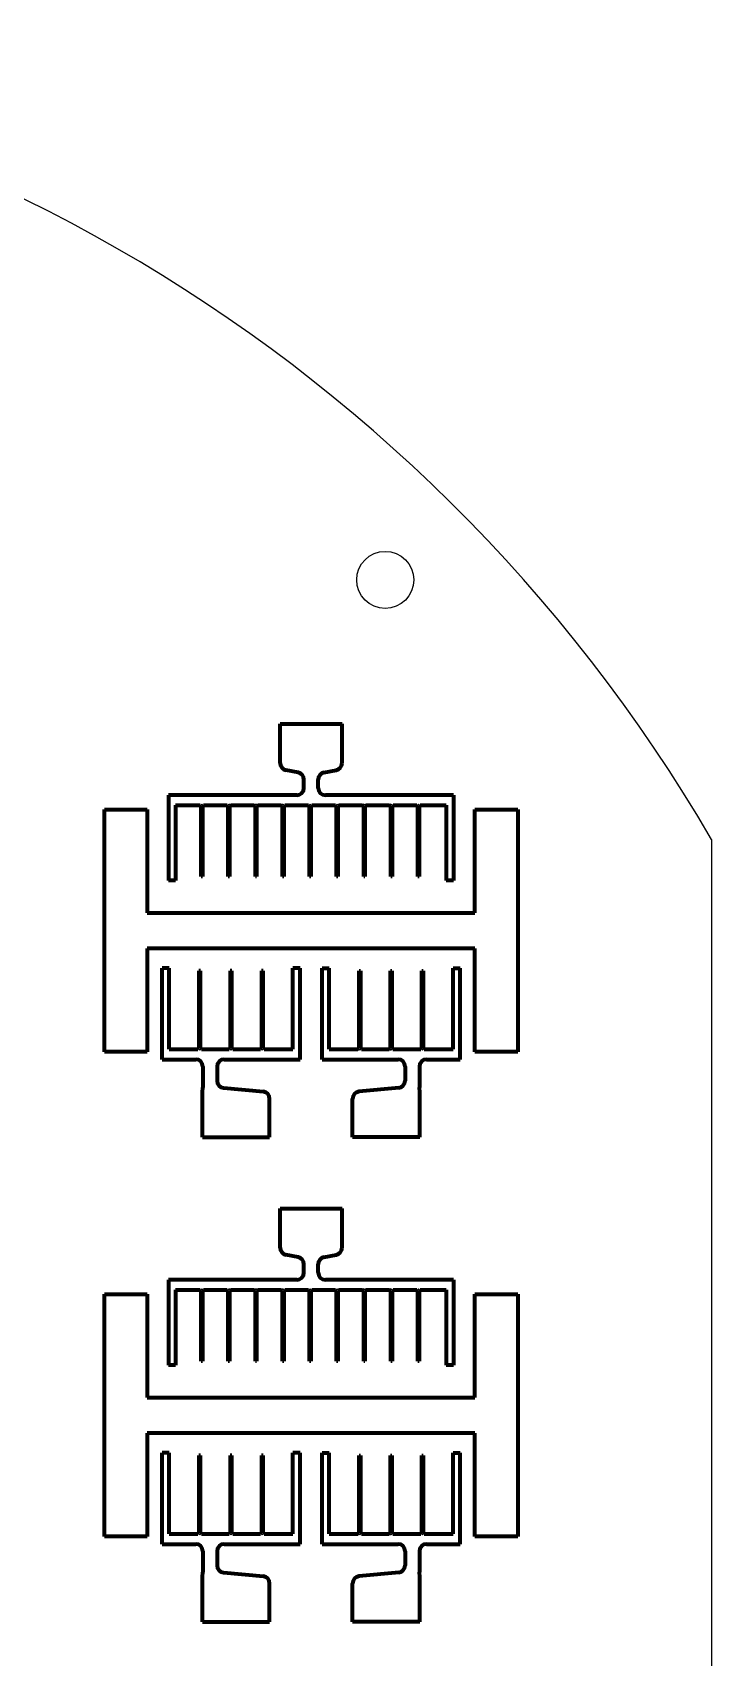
# Model space of a CAD drawing. Header units: millimetres. Extents: x 2372 to 2569, y 1689 to 1917.
# Drawn here: x 2521.8 to 2569.4, y 1803.3 to 1917.3 of the extents above; entities that cross this region are included whole.
import ezdxf

# ---------------------------------------------------------------- set-up
doc = ezdxf.new("R2010")
doc.units = ezdxf.units.MM
doc.layers.add('mask_hole', color=80, linetype='Continuous')
doc.layers.add('mask_outline', color=10, linetype='Continuous')
doc.layers.add('mask_stencil', color=30, linetype='Continuous', lineweight=70)

msp = doc.modelspace()

# ---------------------------------------------------------------- linework, layer by layer
at = {"layer": 'mask_hole'}
msp.add_circle((2546.54, 1878.88), 2, dxfattribs=at)
at = {"layer": 'mask_outline'}
msp.add_line((2569.44, 1860.67), (2569.44, 1745.9), dxfattribs=at)
msp.add_arc((2470.94, 1803.28), 114, 30.2232, 149.7686, dxfattribs=at)
at = {"layer": 'mask_stencil'}
for p, q in [((2539.17, 1866.03), (2539.17, 1868.78)), ((2539.17, 1868.78), (2543.51, 1868.78)), ((2543.51, 1866.03), (2543.51, 1868.78)), ((2540.44, 1865.36), (2539.57, 1865.54)), ((2542.24, 1865.36), (2543.11, 1865.54)), ((2540.84, 1864.28), (2540.84, 1864.87)), ((2541.84, 1864.28), (2541.84, 1864.87)), ((2526.84, 1845.78), (2526.84, 1862.78)), ((2526.84, 1862.78), (2529.84, 1862.78)), ((2529.84, 1862.78), (2529.84, 1855.53)), ((2540.34, 1863.78), (2531.34, 1863.78)), ((2531.34, 1863.78), (2531.34, 1857.78)), ((2531.83, 1863.08), (2531.83, 1857.78)), ((2531.83, 1863.08), (2533.55, 1863.08)), ((2533.63, 1863), (2533.55, 1863.08)), ((2533.63, 1858.08), (2533.63, 1863)), ((2533.8, 1863.08), (2533.72, 1863)), ((2533.72, 1863), (2533.72, 1858.08)), ((2533.8, 1863.08), (2535.45, 1863.08)), ((2535.53, 1863), (2535.45, 1863.08)), ((2535.53, 1858.08), (2535.53, 1863)), ((2535.7, 1863.08), (2535.62, 1863)), ((2535.62, 1863), (2535.62, 1858.08)), ((2535.7, 1863.08), (2537.35, 1863.08)), ((2537.43, 1863), (2537.35, 1863.08)), ((2537.43, 1858.08), (2537.43, 1863)), ((2537.6, 1863.08), (2537.52, 1863)), ((2537.52, 1863), (2537.52, 1858.08)), ((2537.6, 1863.08), (2539.25, 1863.08)), ((2539.33, 1863), (2539.25, 1863.08)), ((2539.33, 1858.08), (2539.33, 1863)), ((2539.5, 1863.08), (2539.42, 1863)), ((2539.42, 1863), (2539.42, 1858.08)), ((2539.5, 1863.08), (2541.15, 1863.08)), ((2541.23, 1863), (2541.15, 1863.08)), ((2541.23, 1858.08), (2541.23, 1863)), ((2541.4, 1863.08), (2541.32, 1863)), ((2541.32, 1863), (2541.32, 1858.08)), ((2541.4, 1863.08), (2543.05, 1863.08)), ((2551.34, 1863.78), (2542.34, 1863.78)), ((2543.13, 1863), (2543.05, 1863.08)), ((2543.13, 1858.08), (2543.13, 1863)), ((2543.3, 1863.08), (2543.22, 1863)), ((2543.22, 1863), (2543.22, 1858.08)), ((2543.3, 1863.08), (2544.95, 1863.08)), ((2545.03, 1863), (2544.95, 1863.08)), ((2545.03, 1858.08), (2545.03, 1863)), ((2545.2, 1863.08), (2545.12, 1863)), ((2545.12, 1863), (2545.12, 1858.08)), ((2545.2, 1863.08), (2546.85, 1863.08)), ((2546.93, 1863), (2546.85, 1863.08)), ((2546.93, 1858.08), (2546.93, 1863)), ((2547.1, 1863.08), (2547.02, 1863)), ((2547.02, 1863), (2547.02, 1858.08)), ((2547.1, 1863.08), (2548.75, 1863.08)), ((2548.83, 1863), (2548.75, 1863.08)), ((2548.83, 1858.08), (2548.83, 1863)), ((2549, 1863.08), (2548.92, 1863)), ((2548.92, 1863), (2548.92, 1858.08)), ((2549, 1863.08), (2550.83, 1863.08)), ((2550.83, 1863.08), (2550.83, 1857.78)), ((2551.34, 1863.78), (2551.34, 1857.78)), ((2552.84, 1855.53), (2552.84, 1862.78)), ((2552.84, 1862.78), (2555.84, 1862.78)), ((2555.84, 1862.78), (2555.84, 1845.78)), ((2531.83, 1857.78), (2531.34, 1857.78)), ((2533.72, 1858.08), (2533.63, 1858.08)), ((2535.62, 1858.08), (2535.53, 1858.08)), ((2537.52, 1858.08), (2537.43, 1858.08)), ((2539.42, 1858.08), (2539.33, 1858.08)), ((2541.32, 1858.08), (2541.23, 1858.08)), ((2543.22, 1858.08), (2543.13, 1858.08)), ((2545.12, 1858.08), (2545.03, 1858.08)), ((2547.02, 1858.08), (2546.93, 1858.08)), ((2548.92, 1858.08), (2548.83, 1858.08)), ((2551.34, 1857.78), (2550.83, 1857.78)), ((2529.84, 1855.53), (2552.84, 1855.53)), ((2552.84, 1853.03), (2529.84, 1853.03)), ((2529.84, 1853.03), (2529.84, 1845.78)), ((2552.84, 1845.78), (2552.84, 1853.03)), ((2530.88, 1845.24), (2530.88, 1851.65)), ((2531.37, 1851.65), (2530.88, 1851.65)), ((2531.37, 1845.95), (2531.37, 1851.65)), ((2533.57, 1851.45), (2533.47, 1851.45)), ((2533.47, 1851.45), (2533.47, 1846.03)), ((2533.57, 1846.03), (2533.57, 1851.45)), ((2535.77, 1851.45), (2535.67, 1851.45)), ((2535.67, 1851.45), (2535.67, 1846.03)), ((2535.77, 1846.03), (2535.77, 1851.45)), ((2537.97, 1851.45), (2537.87, 1851.45)), ((2537.87, 1851.45), (2537.87, 1846.03)), ((2537.97, 1846.03), (2537.97, 1851.45)), ((2540.07, 1845.95), (2540.07, 1851.65)), ((2540.57, 1851.65), (2540.07, 1851.65)), ((2540.57, 1845.24), (2540.57, 1851.65)), ((2542.11, 1845.24), (2542.11, 1851.65)), ((2542.11, 1851.65), (2542.61, 1851.65)), ((2542.61, 1845.95), (2542.61, 1851.65)), ((2544.71, 1846.03), (2544.71, 1851.45)), ((2544.71, 1851.45), (2544.8, 1851.45)), ((2544.8, 1851.45), (2544.8, 1846.03)), ((2546.91, 1846.03), (2546.91, 1851.45)), ((2546.91, 1851.45), (2547, 1851.45)), ((2547, 1851.45), (2547, 1846.03)), ((2549.11, 1846.03), (2549.11, 1851.45)), ((2549.11, 1851.45), (2549.2, 1851.45)), ((2549.2, 1851.45), (2549.2, 1846.03)), ((2551.31, 1845.95), (2551.31, 1851.65)), ((2551.31, 1851.65), (2551.8, 1851.65)), ((2551.8, 1845.24), (2551.8, 1851.65)), ((2529.84, 1845.78), (2526.84, 1845.78)), ((2531.37, 1845.95), (2533.4, 1845.95)), ((2533.47, 1846.03), (2533.4, 1845.95)), ((2533.65, 1845.95), (2533.57, 1846.03)), ((2533.65, 1845.95), (2535.6, 1845.95)), ((2535.67, 1846.03), (2535.6, 1845.95)), ((2535.85, 1845.95), (2535.77, 1846.03)), ((2535.85, 1845.95), (2537.8, 1845.95)), ((2537.87, 1846.03), (2537.8, 1845.95)), ((2538.05, 1845.95), (2537.97, 1846.03)), ((2538.05, 1845.95), (2540.07, 1845.95)), ((2542.61, 1845.95), (2544.63, 1845.95)), ((2544.63, 1845.95), (2544.71, 1846.03)), ((2544.8, 1846.03), (2544.88, 1845.95)), ((2544.88, 1845.95), (2546.83, 1845.95)), ((2546.83, 1845.95), (2546.91, 1846.03)), ((2547, 1846.03), (2547.08, 1845.95)), ((2547.08, 1845.95), (2549.03, 1845.95)), ((2549.03, 1845.95), (2549.11, 1846.03)), ((2549.2, 1846.03), (2549.28, 1845.95)), ((2549.28, 1845.95), (2551.31, 1845.95)), ((2555.84, 1845.78), (2552.84, 1845.78)), ((2530.88, 1845.24), (2533.24, 1845.24)), ((2533.74, 1844.74), (2533.74, 1843.28)), ((2534.74, 1844.74), (2534.74, 1843.74)), ((2535.24, 1845.24), (2540.57, 1845.24)), ((2542.11, 1845.24), (2547.44, 1845.24)), ((2547.94, 1844.74), (2547.94, 1843.74)), ((2548.94, 1844.74), (2548.94, 1843.28)), ((2549.44, 1845.24), (2551.8, 1845.24)), ((2533.72, 1842.94), (2533.74, 1843.28)), ((2533.72, 1839.78), (2533.72, 1842.94)), ((2535.19, 1843.24), (2537.98, 1842.98)), ((2538.43, 1839.78), (2538.43, 1842.48)), ((2544.25, 1839.78), (2544.25, 1842.48)), ((2547.49, 1843.24), (2544.7, 1842.98)), ((2548.96, 1842.94), (2548.94, 1843.28)), ((2548.96, 1839.78), (2548.96, 1842.94)), ((2533.72, 1839.78), (2538.43, 1839.78)), ((2548.96, 1839.78), (2544.25, 1839.78)), ((2539.17, 1832.03), (2539.17, 1834.78)), ((2539.17, 1834.78), (2543.51, 1834.78)), ((2543.51, 1832.03), (2543.51, 1834.78)), ((2540.44, 1831.36), (2539.57, 1831.54)), ((2540.84, 1830.28), (2540.84, 1830.87)), ((2541.84, 1830.28), (2541.84, 1830.87)), ((2542.24, 1831.36), (2543.11, 1831.54)), ((2540.34, 1829.78), (2531.34, 1829.78)), ((2531.34, 1829.78), (2531.34, 1823.78)), ((2551.34, 1829.78), (2542.34, 1829.78)), ((2551.34, 1829.78), (2551.34, 1823.78)), ((2526.84, 1811.78), (2526.84, 1828.78)), ((2526.84, 1828.78), (2529.84, 1828.78)), ((2529.84, 1828.78), (2529.84, 1821.53)), ((2531.83, 1829.08), (2531.83, 1823.78)), ((2531.83, 1829.08), (2533.55, 1829.08)), ((2533.63, 1829), (2533.55, 1829.08)), ((2533.63, 1824.08), (2533.63, 1829)), ((2533.8, 1829.08), (2533.72, 1829)), ((2533.72, 1829), (2533.72, 1824.08)), ((2533.8, 1829.08), (2535.45, 1829.08)), ((2535.53, 1829), (2535.45, 1829.08)), ((2535.53, 1824.08), (2535.53, 1829)), ((2535.7, 1829.08), (2535.62, 1829)), ((2535.62, 1829), (2535.62, 1824.08)), ((2535.7, 1829.08), (2537.35, 1829.08)), ((2537.43, 1829), (2537.35, 1829.08)), ((2537.43, 1824.08), (2537.43, 1829)), ((2537.6, 1829.08), (2537.52, 1829)), ((2537.52, 1829), (2537.52, 1824.08)), ((2537.6, 1829.08), (2539.25, 1829.08)), ((2539.33, 1829), (2539.25, 1829.08)), ((2539.33, 1824.08), (2539.33, 1829)), ((2539.5, 1829.08), (2539.42, 1829)), ((2539.42, 1829), (2539.42, 1824.08)), ((2539.5, 1829.08), (2541.15, 1829.08)), ((2541.23, 1829), (2541.15, 1829.08)), ((2541.23, 1824.08), (2541.23, 1829)), ((2541.4, 1829.08), (2541.32, 1829)), ((2541.32, 1829), (2541.32, 1824.08)), ((2541.4, 1829.08), (2543.05, 1829.08)), ((2543.13, 1829), (2543.05, 1829.08)), ((2543.13, 1824.08), (2543.13, 1829)), ((2543.3, 1829.08), (2543.22, 1829)), ((2543.22, 1829), (2543.22, 1824.08)), ((2543.3, 1829.08), (2544.95, 1829.08)), ((2545.03, 1829), (2544.95, 1829.08)), ((2545.03, 1824.08), (2545.03, 1829)), ((2545.2, 1829.08), (2545.12, 1829)), ((2545.12, 1829), (2545.12, 1824.08)), ((2545.2, 1829.08), (2546.85, 1829.08)), ((2546.93, 1829), (2546.85, 1829.08)), ((2546.93, 1824.08), (2546.93, 1829)), ((2547.1, 1829.08), (2547.02, 1829)), ((2547.02, 1829), (2547.02, 1824.08)), ((2547.1, 1829.08), (2548.75, 1829.08)), ((2548.83, 1829), (2548.75, 1829.08)), ((2548.83, 1824.08), (2548.83, 1829)), ((2549, 1829.08), (2548.92, 1829)), ((2548.92, 1829), (2548.92, 1824.08)), ((2549, 1829.08), (2550.83, 1829.08)), ((2550.83, 1829.08), (2550.83, 1823.78)), ((2552.84, 1821.53), (2552.84, 1828.78)), ((2552.84, 1828.78), (2555.84, 1828.78)), ((2555.84, 1828.78), (2555.84, 1811.78)), ((2533.72, 1824.08), (2533.63, 1824.08)), ((2535.62, 1824.08), (2535.53, 1824.08)), ((2537.52, 1824.08), (2537.43, 1824.08)), ((2539.42, 1824.08), (2539.33, 1824.08)), ((2541.32, 1824.08), (2541.23, 1824.08)), ((2543.22, 1824.08), (2543.13, 1824.08)), ((2545.12, 1824.08), (2545.03, 1824.08)), ((2547.02, 1824.08), (2546.93, 1824.08)), ((2548.92, 1824.08), (2548.83, 1824.08)), ((2531.83, 1823.78), (2531.34, 1823.78)), ((2551.34, 1823.78), (2550.83, 1823.78)), ((2529.84, 1821.53), (2552.84, 1821.53)), ((2552.84, 1819.03), (2529.84, 1819.03)), ((2529.84, 1819.03), (2529.84, 1811.78)), ((2552.84, 1811.78), (2552.84, 1819.03)), ((2530.88, 1811.24), (2530.88, 1817.65)), ((2531.37, 1817.65), (2530.88, 1817.65)), ((2531.37, 1811.95), (2531.37, 1817.65)), ((2533.57, 1817.45), (2533.47, 1817.45)), ((2533.47, 1817.45), (2533.47, 1812.03)), ((2533.57, 1812.03), (2533.57, 1817.45)), ((2535.77, 1817.45), (2535.67, 1817.45)), ((2535.67, 1817.45), (2535.67, 1812.03)), ((2535.77, 1812.03), (2535.77, 1817.45)), ((2537.97, 1817.45), (2537.87, 1817.45)), ((2537.87, 1817.45), (2537.87, 1812.03)), ((2537.97, 1812.03), (2537.97, 1817.45)), ((2540.07, 1811.95), (2540.07, 1817.65)), ((2540.57, 1817.65), (2540.07, 1817.65)), ((2540.57, 1811.24), (2540.57, 1817.65)), ((2542.11, 1811.24), (2542.11, 1817.65)), ((2542.11, 1817.65), (2542.61, 1817.65)), ((2542.61, 1811.95), (2542.61, 1817.65)), ((2544.71, 1812.03), (2544.71, 1817.45)), ((2544.71, 1817.45), (2544.8, 1817.45)), ((2544.8, 1817.45), (2544.8, 1812.03)), ((2546.91, 1812.03), (2546.91, 1817.45)), ((2546.91, 1817.45), (2547, 1817.45)), ((2547, 1817.45), (2547, 1812.03)), ((2549.11, 1812.03), (2549.11, 1817.45)), ((2549.11, 1817.45), (2549.2, 1817.45)), ((2549.2, 1817.45), (2549.2, 1812.03)), ((2551.31, 1811.95), (2551.31, 1817.65)), ((2551.31, 1817.65), (2551.8, 1817.65)), ((2551.8, 1811.24), (2551.8, 1817.65)), ((2529.84, 1811.78), (2526.84, 1811.78)), ((2531.37, 1811.95), (2533.4, 1811.95)), ((2533.47, 1812.03), (2533.4, 1811.95)), ((2533.65, 1811.95), (2533.57, 1812.03)), ((2533.65, 1811.95), (2535.6, 1811.95)), ((2535.67, 1812.03), (2535.6, 1811.95)), ((2535.85, 1811.95), (2535.77, 1812.03)), ((2535.85, 1811.95), (2537.8, 1811.95)), ((2537.87, 1812.03), (2537.8, 1811.95)), ((2538.05, 1811.95), (2537.97, 1812.03)), ((2538.05, 1811.95), (2540.07, 1811.95)), ((2542.61, 1811.95), (2544.63, 1811.95)), ((2544.63, 1811.95), (2544.71, 1812.03)), ((2544.8, 1812.03), (2544.88, 1811.95)), ((2544.88, 1811.95), (2546.83, 1811.95)), ((2546.83, 1811.95), (2546.91, 1812.03)), ((2547, 1812.03), (2547.08, 1811.95)), ((2547.08, 1811.95), (2549.03, 1811.95)), ((2549.03, 1811.95), (2549.11, 1812.03)), ((2549.2, 1812.03), (2549.28, 1811.95)), ((2549.28, 1811.95), (2551.31, 1811.95)), ((2555.84, 1811.78), (2552.84, 1811.78)), ((2530.88, 1811.24), (2533.24, 1811.24)), ((2533.74, 1810.74), (2533.74, 1809.28)), ((2534.74, 1810.74), (2534.74, 1809.74)), ((2535.24, 1811.24), (2540.57, 1811.24)), ((2542.11, 1811.24), (2547.44, 1811.24)), ((2547.94, 1810.74), (2547.94, 1809.74)), ((2548.94, 1810.74), (2548.94, 1809.28)), ((2549.44, 1811.24), (2551.8, 1811.24)), ((2533.72, 1808.94), (2533.74, 1809.28)), ((2535.19, 1809.24), (2537.98, 1808.98)), ((2547.49, 1809.24), (2544.7, 1808.98)), ((2548.96, 1808.94), (2548.94, 1809.28)), ((2533.72, 1805.78), (2533.72, 1808.94)), ((2538.43, 1805.78), (2538.43, 1808.48)), ((2544.25, 1805.78), (2544.25, 1808.48)), ((2548.96, 1805.78), (2548.96, 1808.94)), ((2533.72, 1805.78), (2538.43, 1805.78)), ((2548.96, 1805.78), (2544.25, 1805.78))]:
    msp.add_line(p, q, dxfattribs=at)
for centre, start, end in [((2539.67, 1866.03), 180, 258.3428), ((2540.34, 1864.87), 0.0012, 78.3428), ((2542.34, 1864.87), 101.6572, 180), ((2543.01, 1866.03), 281.6572, 0), ((2540.34, 1864.28), 270, 0), ((2542.34, 1864.28), 180, 270), ((2533.24, 1844.74), 0, 90), ((2535.24, 1844.74), 90, 180), ((2547.44, 1844.74), 0, 90), ((2549.44, 1844.74), 90, 180), ((2535.24, 1843.74), 180.0011, 264.6614), ((2547.44, 1843.74), 275.3386, 359.9989), ((2537.93, 1842.48), 0, 84.6614), ((2544.75, 1842.48), 95.3386, 180), ((2539.67, 1832.03), 180, 258.3428), ((2543.01, 1832.03), 281.6572, 0), ((2540.34, 1830.87), 0.0012, 78.3428), ((2542.34, 1830.87), 101.6572, 180), ((2540.34, 1830.28), 270, 0), ((2542.34, 1830.28), 180, 270), ((2533.24, 1810.74), 0, 90), ((2535.24, 1810.74), 90, 180), ((2547.44, 1810.74), 0, 90), ((2549.44, 1810.74), 90, 180), ((2535.24, 1809.74), 180.0011, 264.6614), ((2547.44, 1809.74), 275.3386, 359.9989), ((2537.93, 1808.48), 0, 84.6614), ((2544.75, 1808.48), 95.3386, 180)]:
    msp.add_arc(centre, 0.5, start, end, dxfattribs=at)

doc.saveas('drawing.dxf')
